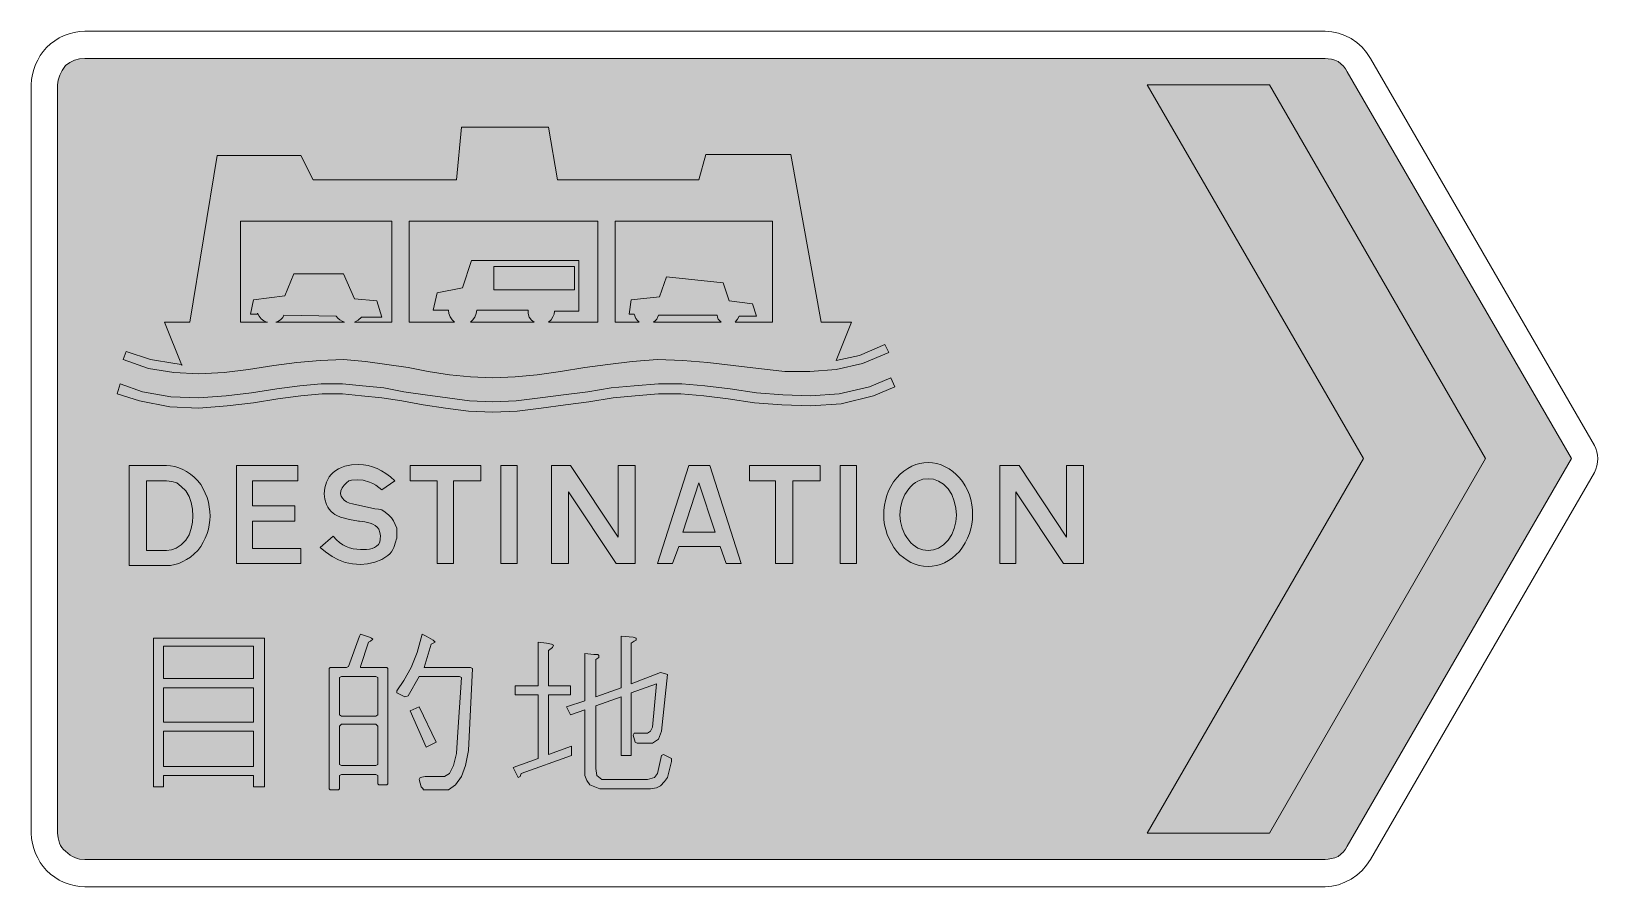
# Model space of a CAD drawing. Header units: metres. Extents: x 52 to 517, y 10 to 264.
import ezdxf

# ---------------------------------------------------------------- set-up
doc = ezdxf.new("R2010")
doc.units = ezdxf.units.M
for name, color, linetype, true_color in [('FILL_BLACK_000000', 7, 'Continuous', 0x000000), ('FILL_WHITE_FFFFFF', 7, 'Continuous', 0xffffff), ('STROKE_BLACK_000000', 7, 'Continuous', 0x000000), ('STROKE_WHITE_FFFFFF', 7, 'Continuous', 0xffffff)]:
    doc.layers.add(name, color=color, linetype=linetype, true_color=true_color)

msp = doc.modelspace()

# ---------------------------------------------------------------- hatches: boundary and pattern name
at = {"layer": 'FILL_BLACK_000000', "true_color": 0x000000}
h = msp.add_hatch(color=7, dxfattribs=at)
h.dxf.hatch_style = 1
h.paths.add_polyline_path([(436.05, 255.66), (437, 255.6), (438, 255.44), (439, 255.15), (439.95, 254.76), (441.52, 253.37), (442.14, 252.61), (442.65, 251.76), (509.25, 136.86), (442.65, 21.66), (442.14, 20.81), (441.52, 20.05), (439.95, 18.66), (439, 18.27), (438, 17.99), (437, 17.82), (436.05, 17.76), (67.65, 17.76), (66.04, 17.84), (65.33, 18.01), (64.65, 18.36), (63.97, 18.64), (63.3, 19.04), (61.95, 20.16), (61.33, 20.66), (60.82, 21.25), (60.43, 21.89), (60.15, 22.56), (59.74, 24.17), (59.55, 25.56), (59.55, 247.86), (59.71, 249.26), (60.19, 250.71), (60.94, 252.16), (61.95, 253.56), (63.18, 254.52), (64.57, 255.17), (66.08, 255.54), (67.65, 255.66), (436.05, 255.66)])
at = {"layer": 'FILL_WHITE_FFFFFF', "true_color": 0xffffff}
h = msp.add_hatch(color=7, dxfattribs=at)
h.dxf.hatch_style = 1
h.paths.add_polyline_path([(419.55, 25.56), (383.25, 25.56), (447.45, 136.86), (383.25, 247.86), (419.55, 247.86), (483.75, 136.86), (419.55, 25.56)])
h = msp.add_hatch(color=7, dxfattribs=at)
h.dxf.hatch_style = 1
h.paths.add_polyline_path([(208.05, 219.66), (250.05, 219.66), (252.15, 227.16), (277.35, 227.16), (286.35, 177.36), (295.35, 177.36), (290.85, 165.96), (297.75, 167.46), (305.25, 170.76), (306.45, 168.36), (298.65, 165.06), (290.85, 163.26), (283.05, 162.66), (275.55, 162.66), (267.75, 163.56), (260.25, 164.46), (252.75, 165.36), (245.25, 165.96), (237.75, 166.26), (230.25, 165.66), (223.05, 164.76), (216.15, 163.86), (208.95, 162.66), (202.05, 161.76), (195.45, 161.16), (188.85, 160.86), (182.25, 161.16), (175.95, 161.76), (169.65, 162.66), (163.65, 163.86), (157.35, 164.76), (151.05, 165.66), (144.45, 166.26), (137.55, 165.96), (130.65, 165.36), (123.75, 164.46), (116.25, 163.26), (109.05, 162.36), (101.55, 162.06), (94.05, 162.36), (86.55, 163.56), (79.05, 166.26), (79.95, 168.66), (87.15, 166.26), (94.35, 165.06), (96.32, 164.78), (91.35, 177.36), (98.85, 177.36), (106.95, 226.86), (131.85, 226.86), (135.45, 219.66), (178.05, 219.66), (179.55, 235.26), (205.35, 235.26), (208.05, 219.66)])
h.paths.add_polyline_path([(96.45, 164.46), (96.45, 164.76), (96.32, 164.78), (96.45, 164.46)], flags=16)
h.paths.add_polyline_path([(229.95, 183.96), (238.35, 184.86), (240.45, 190.86), (257.25, 189.06), (259.05, 183.66), (265.95, 182.76), (267.15, 179.16), (262.05, 179.16), (261.56, 178.26), (260.85, 177.36), (271.95, 177.36), (271.95, 207.36), (225.15, 207.36), (225.15, 177.36), (232.35, 177.36), (231.78, 177.86), (231.37, 178.45), (230.85, 179.76), (229.35, 179.76), (229.95, 183.96)], flags=16)
h.paths.add_polyline_path([(255.45, 179.46), (238.05, 179.46), (237.52, 178.3), (237.12, 177.81), (236.55, 177.36), (256.65, 177.36), (255.82, 178.3), (255.55, 178.84), (255.45, 179.46)], flags=16)
h.paths.add_polyline_path([(176.79, 178.09), (176.21, 178.94), (175.8, 179.89), (175.65, 180.96), (171.15, 180.96), (172.35, 186.06), (179.85, 187.56), (182.55, 195.66), (214.35, 195.66), (214.35, 180.66), (207.15, 180.66), (207.04, 179.76), (206.7, 178.9), (206.14, 178.09), (205.35, 177.36), (220.05, 177.36), (220.05, 207.36), (163.95, 207.36), (163.95, 177.36), (177.45, 177.36), (176.79, 178.09)], flags=16)
h.paths.add_polyline_path([(213.15, 186.96), (213.15, 193.86), (189.15, 193.86), (189.15, 186.96), (213.15, 186.96)], flags=16)
h.paths.add_polyline_path([(199.39, 179.91), (199.35, 180.96), (184.05, 180.96), (183.86, 179.91), (183.45, 178.86), (182.85, 178), (182.25, 177.36), (201.15, 177.36), (200.29, 178), (199.65, 178.86), (199.39, 179.91)], flags=16)
h.paths.add_polyline_path([(143.44, 178.04), (142.85, 178.54), (142.35, 179.16), (126.75, 179.46), (126.42, 178.79), (125.89, 178.19), (125.19, 177.69), (124.35, 177.36), (144.75, 177.36), (144.08, 177.64), (143.44, 178.04)], flags=16)
h.paths.add_polyline_path([(120.07, 178.37), (119.46, 179.17), (118.95, 180.06), (118.95, 179.76), (116.85, 179.76), (117.75, 183.96), (127.05, 185.16), (129.75, 191.76), (144.45, 191.76), (147.75, 184.26), (154.35, 183.66), (155.85, 178.86), (149.85, 178.86), (148.8, 178), (147.75, 177.36), (158.85, 177.36), (158.85, 207.36), (113.85, 207.36), (113.85, 177.36), (121.65, 177.36), (120.81, 177.74), (120.07, 178.37)], flags=16)
h = msp.add_hatch(color=7, dxfattribs=at)
h.dxf.hatch_style = 1
h.paths.add_polyline_path([(308.25, 158.16), (301.95, 155.46), (292.35, 153.06), (283.35, 152.46), (274.65, 152.76), (266.55, 153.36), (258.75, 154.56), (251.55, 155.46), (244.65, 156.06), (238.05, 156.06), (231.15, 155.46), (224.55, 154.86), (217.35, 153.66), (210.45, 152.76), (203.25, 151.86), (196.05, 150.96), (188.85, 150.66), (181.65, 150.96), (174.75, 151.86), (168.15, 152.76), (161.85, 153.96), (155.85, 154.86), (149.85, 155.46), (144.15, 156.06), (138.15, 156.06), (131.85, 155.46), (124.95, 154.56), (117.75, 153.36), (109.95, 152.46), (101.55, 151.86), (92.85, 152.16), (83.85, 153.96), (77.25, 156.06), (78.15, 159.06), (84.75, 156.66), (93.15, 155.16), (101.55, 154.86), (109.65, 155.46), (117.15, 156.36), (124.65, 157.56), (131.55, 158.46), (137.85, 159.06), (144.15, 159.06), (150.15, 158.46), (156.45, 157.86), (162.45, 156.66), (168.75, 155.76), (175.35, 154.86), (181.95, 153.96), (188.85, 153.66), (195.75, 153.96), (202.95, 154.86), (209.85, 155.76), (217.05, 156.66), (223.95, 157.86), (230.85, 158.46), (238.05, 159.06), (244.95, 159.06), (251.85, 158.46), (259.35, 157.56), (267.15, 156.36), (274.95, 155.76), (283.35, 155.46), (291.75, 156.06), (300.75, 158.16), (307.05, 160.86), (308.25, 158.16)])
h = msp.add_hatch(color=7, dxfattribs=at)
h.dxf.hatch_style = 1
h.paths.add_polyline_path([(142.36, 112.73), (143.31, 111.89), (144.28, 111.21), (145.27, 110.69), (146.3, 110.3), (147.36, 110.05), (148.44, 109.9), (149.55, 109.86), (151.33, 109.81), (152.17, 109.92), (152.96, 110.12), (153.68, 110.43), (154.32, 110.83), (154.85, 111.34), (155.25, 111.96), (155.41, 112.91), (155.44, 113.91), (155.29, 114.91), (154.95, 115.86), (154.45, 116.47), (153.85, 116.95), (153.17, 117.33), (152.44, 117.62), (150.86, 118.01), (149.25, 118.26), (148.95, 118.26), (146.25, 118.75), (143.55, 119.46), (142.5, 119.95), (141.95, 120.26), (141.45, 120.66), (140.82, 121.16), (140.27, 121.76), (139.8, 122.44), (139.42, 123.17), (138.92, 124.75), (138.75, 126.36), (138.92, 128.15), (139.42, 129.85), (140.27, 131.38), (140.82, 132.06), (141.45, 132.66), (142.18, 133.28), (143, 133.79), (143.9, 134.21), (144.86, 134.54), (146.89, 134.94), (148.95, 135.06), (150.39, 134.99), (151.78, 134.77), (153.13, 134.41), (154.46, 133.9), (155.78, 133.23), (157.09, 132.4), (158.41, 131.41), (159.75, 130.26), (155.85, 127.56), (155.02, 128.29), (154.13, 128.91), (153.2, 129.43), (152.25, 129.85), (150.37, 130.39), (148.65, 130.56), (146.89, 130.45), (146.08, 130.18), (145.35, 129.66), (144.69, 128.93), (144.11, 128.12), (143.7, 127.26), (143.55, 126.36), (143.83, 125.69), (144.22, 125.05), (144.73, 124.46), (145.35, 123.96), (146.25, 123.55), (147.15, 123.36), (153.75, 121.86), (154.91, 121.82), (155.85, 121.56), (156.9, 120.92), (157.95, 120.06), (158.75, 119.28), (159.37, 118.34), (160.35, 116.16), (160.35, 114.96), (160.35, 114.06), (160.35, 113.16), (160.09, 112.71), (160.05, 112.26), (159.45, 110.46), (159.17, 109.79), (158.77, 109.15), (158.27, 108.56), (157.65, 108.06), (156.81, 107.43), (155.88, 106.88), (153.82, 106.04), (151.66, 105.53), (149.55, 105.36), (147.18, 105.52), (145.01, 106), (143.01, 106.75), (141.15, 107.76), (139.12, 109.11), (137.55, 110.46), (141.45, 113.76), (142.36, 112.73)])
h = msp.add_hatch(color=7, dxfattribs=at)
h.dxf.hatch_style = 1
h.paths.add_polyline_path([(320.78, 135.34), (322.04, 134.95), (323.25, 134.42), (324.4, 133.77), (325.49, 133), (326.51, 132.13), (327.45, 131.16), (328.39, 129.99), (329.2, 128.75), (329.87, 127.44), (330.41, 126.06), (330.83, 124.63), (331.12, 123.14), (331.29, 121.62), (331.35, 120.06), (331.29, 118.7), (331.12, 117.32), (330.83, 115.93), (330.41, 114.55), (329.87, 113.18), (329.2, 111.83), (328.39, 110.52), (327.45, 109.26), (326.41, 108.21), (325.32, 107.29), (324.19, 106.52), (323.02, 105.89), (321.83, 105.39), (320.62, 105.04), (319.39, 104.83), (318.15, 104.76), (316.82, 104.84), (315.52, 105.08), (314.26, 105.47), (313.05, 106), (311.9, 106.65), (310.81, 107.42), (309.79, 108.29), (308.85, 109.26), (307.99, 110.43), (307.23, 111.66), (306.56, 112.97), (306, 114.32), (305.55, 115.72), (305.22, 117.15), (305.02, 118.6), (304.95, 120.06), (305.01, 121.52), (305.18, 122.98), (305.47, 124.42), (305.89, 125.84), (306.43, 127.23), (307.1, 128.58), (307.91, 129.9), (308.85, 131.16), (309.89, 132.21), (310.98, 133.13), (312.11, 133.9), (313.27, 134.54), (314.47, 135.03), (315.68, 135.38), (316.91, 135.59), (318.15, 135.66), (319.48, 135.58), (320.78, 135.34)])
h.paths.add_polyline_path([(315.07, 130.15), (314.36, 129.73), (313.68, 129.21), (313.04, 128.59), (312.45, 127.86), (311.27, 126.18), (310.42, 124.3), (309.92, 122.25), (309.75, 120.06), (309.92, 118.17), (310.42, 116.2), (311.27, 114.28), (311.82, 113.39), (312.45, 112.56), (313.04, 111.83), (313.68, 111.21), (314.36, 110.69), (315.07, 110.27), (316.58, 109.73), (318.15, 109.56), (319.72, 109.73), (321.26, 110.27), (322.75, 111.21), (324.15, 112.56), (325.16, 114.24), (325.91, 116.09), (326.39, 118.04), (326.55, 120.06), (326.39, 122.12), (325.91, 124.19), (325.16, 126.14), (324.15, 127.86), (322.75, 129.21), (321.26, 130.15), (319.72, 130.69), (318.15, 130.86), (316.58, 130.69), (315.07, 130.15)], flags=16)
h = msp.add_hatch(color=7, dxfattribs=at)
h.dxf.hatch_style = 1
h.paths.add_polyline_path([(93.12, 134.7), (94.35, 134.5), (95.58, 134.13), (96.75, 133.56), (97.87, 133), (99, 132.25), (100.12, 131.32), (101.25, 130.26), (102.09, 129.1), (102.82, 127.86), (103.44, 126.57), (103.95, 125.24), (104.34, 123.87), (104.62, 122.5), (104.79, 121.12), (104.85, 119.76), (104.79, 118.5), (104.62, 117.2), (104.34, 115.87), (103.95, 114.55), (103.44, 113.24), (102.82, 111.96), (102.09, 110.72), (101.25, 109.56), (100.12, 108.5), (99, 107.57), (97.87, 106.82), (96.75, 106.26), (95.58, 105.69), (94.35, 105.32), (93.12, 105.12), (91.95, 105.06), (80.85, 105.06), (80.85, 134.76), (91.95, 134.76), (93.12, 134.7)])
h.paths.add_polyline_path([(85.95, 109.56), (91.95, 109.56), (93.35, 109.73), (94.8, 110.27), (96.25, 111.21), (97.65, 112.56), (98.61, 114.23), (99.26, 116.05), (99.63, 117.92), (99.75, 119.76), (99.63, 121.78), (99.26, 123.74), (98.61, 125.58), (97.65, 127.26), (96.3, 128.57), (94.95, 129.66), (93.45, 130.07), (91.95, 130.26), (85.95, 130.26), (85.95, 109.56)], flags=16)
h = msp.add_hatch(color=7, dxfattribs=at)
h.dxf.hatch_style = 1
h.paths.add_polyline_path([(130.95, 134.76), (130.95, 130.26), (117.45, 130.26), (117.45, 122.76), (130.05, 122.76), (130.05, 118.26), (117.45, 118.26), (117.45, 110.16), (131.85, 110.16), (131.85, 105.66), (112.65, 105.66), (112.65, 134.76), (130.95, 134.76)])
h = msp.add_hatch(color=7, dxfattribs=at)
h.dxf.hatch_style = 1
h.paths.add_polyline_path([(172.35, 130.26), (164.25, 130.26), (164.25, 134.76), (185.25, 134.76), (185.25, 130.26), (177.15, 130.26), (177.15, 105.66), (172.35, 105.66), (172.35, 130.26)])
h = msp.add_hatch(color=7, dxfattribs=at)
h.dxf.hatch_style = 1
h.paths.add_polyline_path([(191.25, 134.76), (196.05, 134.76), (196.05, 105.66), (191.25, 105.66), (191.25, 134.76)])
h = msp.add_hatch(color=7, dxfattribs=at)
h.dxf.hatch_style = 1
h.paths.add_polyline_path([(206.25, 134.76), (211.95, 134.76), (226.05, 113.46), (226.05, 134.76), (231.15, 134.76), (231.15, 105.66), (225.45, 105.66), (211.35, 126.96), (211.35, 105.66), (206.25, 105.66), (206.25, 134.76)])
h = msp.add_hatch(color=7, dxfattribs=at)
h.dxf.hatch_style = 1
h.paths.add_polyline_path([(253.35, 134.76), (262.65, 105.66), (258.15, 105.66), (256.35, 110.76), (244.05, 110.76), (242.25, 105.66), (237.75, 105.66), (247.05, 134.76), (253.35, 134.76)])
h.paths.add_polyline_path([(254.85, 114.96), (250.05, 129.66), (245.25, 114.96), (254.85, 114.96)], flags=16)
h = msp.add_hatch(color=7, dxfattribs=at)
h.dxf.hatch_style = 1
h.paths.add_polyline_path([(272.85, 130.26), (265.05, 130.26), (265.05, 134.76), (286.05, 134.76), (286.05, 130.26), (277.95, 130.26), (277.95, 105.66), (272.85, 105.66), (272.85, 130.26)])
h = msp.add_hatch(color=7, dxfattribs=at)
h.dxf.hatch_style = 1
h.paths.add_polyline_path([(292.05, 134.76), (296.85, 134.76), (296.85, 105.66), (292.05, 105.66), (292.05, 134.76)])
h = msp.add_hatch(color=7, dxfattribs=at)
h.dxf.hatch_style = 1
h.paths.add_polyline_path([(339.45, 134.76), (345.15, 134.76), (359.25, 113.46), (359.25, 134.76), (364.35, 134.76), (364.35, 105.66), (358.35, 105.66), (344.25, 126.96), (344.25, 105.66), (339.45, 105.66), (339.45, 134.76)])
h = msp.add_hatch(color=7, dxfattribs=at)
h.dxf.hatch_style = 1
h.paths.add_polyline_path([(145.95, 75.06), (149.25, 84.06), (149.55, 84.66), (152.25, 83.76), (152.85, 83.46), (153.15, 83.16), (152.55, 82.56), (151.95, 82.26), (149.55, 75.06), (149.55, 74.76), (157.35, 74.76), (157.65, 74.46), (157.65, 40.26), (157.35, 39.96), (154.95, 39.96), (154.65, 40.26), (154.65, 42.66), (154.05, 42.96), (143.85, 42.96), (143.25, 42.66), (143.25, 38.76), (142.95, 38.46), (140.55, 38.46), (140.25, 38.76), (140.25, 74.46), (140.55, 74.76), (145.35, 74.76), (145.95, 75.06)])
h.paths.add_polyline_path([(143.85, 60.36), (154.05, 60.36), (154.65, 60.66), (154.65, 71.76), (154.05, 72.06), (143.85, 72.06), (143.25, 71.76), (143.25, 60.66), (143.85, 60.36)], flags=16)
h.paths.add_polyline_path([(154.65, 45.96), (154.65, 57.36), (154.05, 57.96), (143.85, 57.96), (143.25, 57.36), (143.25, 45.96), (143.85, 45.66), (154.05, 45.66), (154.65, 45.96)], flags=16)
h = msp.add_hatch(color=7, dxfattribs=at)
h.dxf.hatch_style = 1
h.paths.add_polyline_path([(181.65, 50.16), (180.75, 45.66), (179.55, 42.36), (177.75, 39.96), (175.65, 38.46), (168.45, 38.46), (168.15, 38.46), (168.15, 38.76), (167.55, 39.36), (166.95, 41.46), (167.25, 42.06), (168.75, 42.36), (174.45, 42.36), (175.95, 43.26), (177.15, 45.66), (178.05, 49.26), (178.35, 54.06), (179.55, 71.76), (178.95, 72.06), (166.95, 72.06), (163.65, 66.36), (162.75, 66.06), (162.15, 66.36), (160.35, 67.26), (160.35, 67.86), (162.45, 70.86), (164.55, 74.76), (166.35, 79.26), (167.85, 84.66), (169.05, 84.06), (171.15, 82.86), (171.45, 82.56), (171.75, 82.26), (171.15, 81.96), (170.55, 81.66), (168.45, 74.76), (182.25, 74.76), (182.85, 74.46), (181.65, 50.16)])
h = msp.add_hatch(color=7, dxfattribs=at)
h.dxf.hatch_style = 1
h.paths.add_polyline_path([(219.45, 44.76), (219.75, 42.66), (221.25, 41.46), (234.75, 41.46), (236.85, 42.06), (237.75, 43.26), (238.95, 48.66), (239.55, 48.96), (241.95, 47.76), (241.95, 46.86), (240.75, 42.06), (239.85, 40.86), (238.65, 39.66), (237.45, 39.06), (235.65, 38.76), (220.65, 38.76), (219.15, 39.36), (217.65, 39.96), (216.75, 41.16), (216.15, 42.66), (216.15, 62.16), (211.95, 60.66), (210.75, 63.06), (216.15, 64.86), (216.15, 78.96), (218.85, 78.66), (220.05, 78.66), (220.35, 78.36), (220.35, 77.76), (219.45, 77.16), (219.45, 66.06), (226.95, 68.76), (226.95, 84.06), (230.55, 83.76), (231.45, 83.46), (231.45, 82.86), (230.85, 82.56), (229.95, 81.96), (229.95, 69.96), (238.65, 73.26), (239.85, 72.96), (240.75, 72.66), (238.95, 55.86), (238.05, 53.46), (236.25, 52.26), (231.75, 52.26), (231.15, 52.56), (230.55, 54.66), (230.85, 55.26), (234.75, 55.26), (235.65, 55.86), (236.25, 57.06), (237.45, 69.96), (229.95, 67.26), (229.95, 48.66), (226.95, 48.66), (226.95, 66.06), (219.45, 63.36), (219.45, 44.76)])
h = msp.add_hatch(color=7, dxfattribs=at)
h.dxf.hatch_style = 1
h.paths.add_polyline_path([(91.05, 42.66), (91.05, 39.36), (88.05, 39.36), (88.05, 83.46), (121.05, 83.46), (121.05, 39.36), (117.75, 39.36), (117.75, 42.66), (91.05, 42.66)])
h.paths.add_polyline_path([(91.05, 71.46), (117.75, 71.46), (117.75, 81.06), (91.05, 81.06), (91.05, 71.46)], flags=16)
h.paths.add_polyline_path([(117.75, 68.76), (91.05, 68.76), (91.05, 58.56), (117.75, 58.56), (117.75, 68.76)], flags=16)
h.paths.add_polyline_path([(117.75, 45.36), (117.75, 55.86), (91.05, 55.86), (91.05, 45.36), (117.75, 45.36)], flags=16)
h = msp.add_hatch(color=7, dxfattribs=at)
h.dxf.hatch_style = 1
h.paths.add_polyline_path([(195.45, 66.66), (195.45, 69.36), (202.35, 69.36), (202.35, 82.26), (204.75, 81.96), (206.25, 81.66), (206.85, 81.36), (206.55, 80.76), (205.35, 79.86), (205.35, 69.36), (211.95, 69.36), (211.95, 66.66), (205.35, 66.66), (205.35, 48.96), (212.25, 51.36), (212.25, 48.66), (197.25, 43.26), (196.95, 42.36), (196.35, 42.06), (196.05, 42.66), (195.45, 43.86), (194.85, 45.06), (202.35, 47.76), (202.35, 66.66), (195.45, 66.66)])
h = msp.add_hatch(color=7, dxfattribs=at)
h.dxf.hatch_style = 1
h.paths.add_polyline_path([(166.95, 63.06), (172.05, 52.56), (169.05, 51.06), (164.25, 61.86), (166.95, 63.06)])

# ---------------------------------------------------------------- linework, layer by layer
at = {"layer": 'FILL_BLACK_000000', "lineweight": 0, "true_color": 0x000000}
msp.add_lwpolyline([(436.05, 255.66), (437, 255.6), (438, 255.44), (439, 255.15), (439.95, 254.76), (441.52, 253.37), (442.14, 252.61), (442.65, 251.76), (509.25, 136.86), (442.65, 21.66), (442.14, 20.81), (441.52, 20.05), (439.95, 18.66), (439, 18.27), (438, 17.99), (437, 17.82), (436.05, 17.76), (67.65, 17.76), (66.04, 17.84), (65.33, 18.01), (64.65, 18.36), (63.97, 18.64), (63.3, 19.04), (61.95, 20.16), (61.33, 20.66), (60.82, 21.25), (60.43, 21.89), (60.15, 22.56), (59.74, 24.17), (59.55, 25.56), (59.55, 247.86), (59.71, 249.26), (60.19, 250.71), (60.94, 252.16), (61.95, 253.56), (63.18, 254.52), (64.57, 255.17), (66.08, 255.54), (67.65, 255.66)], close=True, dxfattribs=at)
at = {"layer": 'FILL_WHITE_FFFFFF', "lineweight": 0, "true_color": 0x000000}
for points in [[(419.55, 25.56), (383.25, 25.56), (447.45, 136.86), (383.25, 247.86), (419.55, 247.86), (483.75, 136.86)], [(208.05, 219.66), (250.05, 219.66), (252.15, 227.16), (277.35, 227.16), (286.35, 177.36), (295.35, 177.36), (290.85, 165.96), (297.75, 167.46), (305.25, 170.76), (306.45, 168.36), (298.65, 165.06), (290.85, 163.26), (283.05, 162.66), (275.55, 162.66), (267.75, 163.56), (260.25, 164.46), (252.75, 165.36), (245.25, 165.96), (237.75, 166.26), (230.25, 165.66), (223.05, 164.76), (216.15, 163.86), (208.95, 162.66), (202.05, 161.76), (195.45, 161.16), (188.85, 160.86), (182.25, 161.16), (175.95, 161.76), (169.65, 162.66), (163.65, 163.86), (157.35, 164.76), (151.05, 165.66), (144.45, 166.26), (137.55, 165.96), (130.65, 165.36), (123.75, 164.46), (116.25, 163.26), (109.05, 162.36), (101.55, 162.06), (94.05, 162.36), (86.55, 163.56), (79.05, 166.26), (79.95, 168.66), (87.15, 166.26), (94.35, 165.06), (96.32, 164.78), (91.35, 177.36), (98.85, 177.36), (106.95, 226.86), (131.85, 226.86), (135.45, 219.66), (178.05, 219.66), (179.55, 235.26), (205.35, 235.26)], [(120.07, 178.37), (119.46, 179.17), (118.95, 180.06), (118.95, 179.76), (116.85, 179.76), (117.75, 183.96), (127.05, 185.16), (129.75, 191.76), (144.45, 191.76), (147.75, 184.26), (154.35, 183.66), (155.85, 178.86), (149.85, 178.86), (148.8, 178), (147.75, 177.36), (158.85, 177.36), (158.85, 207.36), (113.85, 207.36), (113.85, 177.36), (121.65, 177.36), (120.81, 177.74)], [(176.79, 178.09), (176.21, 178.94), (175.8, 179.89), (175.65, 180.96), (171.15, 180.96), (172.35, 186.06), (179.85, 187.56), (182.55, 195.66), (214.35, 195.66), (214.35, 180.66), (207.15, 180.66), (207.04, 179.76), (206.7, 178.9), (206.14, 178.09), (205.35, 177.36), (220.05, 177.36), (220.05, 207.36), (163.95, 207.36), (163.95, 177.36), (177.45, 177.36)], [(229.95, 183.96), (238.35, 184.86), (240.45, 190.86), (257.25, 189.06), (259.05, 183.66), (265.95, 182.76), (267.15, 179.16), (262.05, 179.16), (261.56, 178.26), (260.85, 177.36), (271.95, 177.36), (271.95, 207.36), (225.15, 207.36), (225.15, 177.36), (232.35, 177.36), (231.78, 177.86), (231.37, 178.45), (230.85, 179.76), (229.35, 179.76)], [(213.15, 186.96), (213.15, 193.86), (189.15, 193.86), (189.15, 186.96)], [(143.44, 178.04), (142.85, 178.54), (142.35, 179.16), (126.75, 179.46), (126.42, 178.79), (125.89, 178.19), (125.19, 177.69), (124.35, 177.36), (144.75, 177.36), (144.08, 177.64)], [(199.39, 179.91), (199.35, 180.96), (184.05, 180.96), (183.86, 179.91), (183.45, 178.86), (182.85, 178), (182.25, 177.36), (201.15, 177.36), (200.29, 178), (199.65, 178.86)], [(255.45, 179.46), (238.05, 179.46), (237.52, 178.3), (237.12, 177.81), (236.55, 177.36), (256.65, 177.36), (255.82, 178.3), (255.55, 178.84)], [(96.45, 164.46), (96.45, 164.76), (96.32, 164.78)]]:
    msp.add_lwpolyline(points, close=True, dxfattribs=at)
at = {"layer": 'FILL_WHITE_FFFFFF', "lineweight": 0, "true_color": 0xffffff}
for points in [[(308.25, 158.16), (301.95, 155.46), (292.35, 153.06), (283.35, 152.46), (274.65, 152.76), (266.55, 153.36), (258.75, 154.56), (251.55, 155.46), (244.65, 156.06), (238.05, 156.06), (231.15, 155.46), (224.55, 154.86), (217.35, 153.66), (210.45, 152.76), (203.25, 151.86), (196.05, 150.96), (188.85, 150.66), (181.65, 150.96), (174.75, 151.86), (168.15, 152.76), (161.85, 153.96), (155.85, 154.86), (149.85, 155.46), (144.15, 156.06), (138.15, 156.06), (131.85, 155.46), (124.95, 154.56), (117.75, 153.36), (109.95, 152.46), (101.55, 151.86), (92.85, 152.16), (83.85, 153.96), (77.25, 156.06), (78.15, 159.06), (84.75, 156.66), (93.15, 155.16), (101.55, 154.86), (109.65, 155.46), (117.15, 156.36), (124.65, 157.56), (131.55, 158.46), (137.85, 159.06), (144.15, 159.06), (150.15, 158.46), (156.45, 157.86), (162.45, 156.66), (168.75, 155.76), (175.35, 154.86), (181.95, 153.96), (188.85, 153.66), (195.75, 153.96), (202.95, 154.86), (209.85, 155.76), (217.05, 156.66), (223.95, 157.86), (230.85, 158.46), (238.05, 159.06), (244.95, 159.06), (251.85, 158.46), (259.35, 157.56), (267.15, 156.36), (274.95, 155.76), (283.35, 155.46), (291.75, 156.06), (300.75, 158.16), (307.05, 160.86)], [(142.36, 112.73), (143.31, 111.89), (144.28, 111.21), (145.27, 110.69), (146.3, 110.3), (147.36, 110.05), (148.44, 109.9), (149.55, 109.86), (151.33, 109.81), (152.17, 109.92), (152.96, 110.12), (153.68, 110.43), (154.32, 110.83), (154.85, 111.34), (155.25, 111.96), (155.41, 112.91), (155.44, 113.91), (155.29, 114.91), (154.95, 115.86), (154.45, 116.47), (153.85, 116.95), (153.17, 117.33), (152.44, 117.62), (150.86, 118.01), (149.25, 118.26), (148.95, 118.26), (146.25, 118.75), (143.55, 119.46), (142.5, 119.95), (141.95, 120.26), (141.45, 120.66), (140.82, 121.16), (140.27, 121.76), (139.8, 122.44), (139.42, 123.17), (138.92, 124.75), (138.75, 126.36), (138.92, 128.15), (139.42, 129.85), (140.27, 131.38), (140.82, 132.06), (141.45, 132.66), (142.18, 133.28), (143, 133.79), (143.9, 134.21), (144.86, 134.54), (146.89, 134.94), (148.95, 135.06), (150.39, 134.99), (151.78, 134.77), (153.13, 134.41), (154.46, 133.9), (155.78, 133.23), (157.09, 132.4), (158.41, 131.41), (159.75, 130.26), (155.85, 127.56), (155.02, 128.29), (154.13, 128.91), (153.2, 129.43), (152.25, 129.85), (150.37, 130.39), (148.65, 130.56), (146.89, 130.45), (146.08, 130.18), (145.35, 129.66), (144.69, 128.93), (144.11, 128.12), (143.7, 127.26), (143.55, 126.36), (143.83, 125.69), (144.22, 125.05), (144.73, 124.46), (145.35, 123.96), (146.25, 123.55), (147.15, 123.36), (153.75, 121.86), (154.91, 121.82), (155.85, 121.56), (156.9, 120.92), (157.95, 120.06), (158.75, 119.28), (159.37, 118.34), (160.35, 116.16), (160.35, 114.96), (160.35, 114.06), (160.35, 113.16), (160.09, 112.71), (160.05, 112.26), (159.45, 110.46), (159.17, 109.79), (158.77, 109.15), (158.27, 108.56), (157.65, 108.06), (156.81, 107.43), (155.88, 106.88), (153.82, 106.04), (151.66, 105.53), (149.55, 105.36), (147.18, 105.52), (145.01, 106), (143.01, 106.75), (141.15, 107.76), (139.12, 109.11), (137.55, 110.46), (141.45, 113.76)], [(320.78, 135.34), (322.04, 134.95), (323.25, 134.42), (324.4, 133.77), (325.49, 133), (326.51, 132.13), (327.45, 131.16), (328.39, 129.99), (329.2, 128.75), (329.87, 127.44), (330.41, 126.06), (330.83, 124.63), (331.12, 123.14), (331.29, 121.62), (331.35, 120.06), (331.29, 118.7), (331.12, 117.32), (330.83, 115.93), (330.41, 114.55), (329.87, 113.18), (329.2, 111.83), (328.39, 110.52), (327.45, 109.26), (326.41, 108.21), (325.32, 107.29), (324.19, 106.52), (323.02, 105.89), (321.83, 105.39), (320.62, 105.04), (319.39, 104.83), (318.15, 104.76), (316.82, 104.84), (315.52, 105.08), (314.26, 105.47), (313.05, 106), (311.9, 106.65), (310.81, 107.42), (309.79, 108.29), (308.85, 109.26), (307.99, 110.43), (307.23, 111.66), (306.56, 112.97), (306, 114.32), (305.55, 115.72), (305.22, 117.15), (305.02, 118.6), (304.95, 120.06), (305.01, 121.52), (305.18, 122.98), (305.47, 124.42), (305.89, 125.84), (306.43, 127.23), (307.1, 128.58), (307.91, 129.9), (308.85, 131.16), (309.89, 132.21), (310.98, 133.13), (312.11, 133.9), (313.27, 134.54), (314.47, 135.03), (315.68, 135.38), (316.91, 135.59), (318.15, 135.66), (319.48, 135.58)], [(93.12, 134.7), (94.35, 134.5), (95.58, 134.13), (96.75, 133.56), (97.87, 133), (99, 132.25), (100.12, 131.32), (101.25, 130.26), (102.09, 129.1), (102.82, 127.86), (103.44, 126.57), (103.95, 125.24), (104.34, 123.87), (104.62, 122.5), (104.79, 121.12), (104.85, 119.76), (104.79, 118.5), (104.62, 117.2), (104.34, 115.87), (103.95, 114.55), (103.44, 113.24), (102.82, 111.96), (102.09, 110.72), (101.25, 109.56), (100.12, 108.5), (99, 107.57), (97.87, 106.82), (96.75, 106.26), (95.58, 105.69), (94.35, 105.32), (93.12, 105.12), (91.95, 105.06), (80.85, 105.06), (80.85, 134.76), (91.95, 134.76)], [(130.95, 134.76), (130.95, 130.26), (117.45, 130.26), (117.45, 122.76), (130.05, 122.76), (130.05, 118.26), (117.45, 118.26), (117.45, 110.16), (131.85, 110.16), (131.85, 105.66), (112.65, 105.66), (112.65, 134.76)], [(172.35, 130.26), (164.25, 130.26), (164.25, 134.76), (185.25, 134.76), (185.25, 130.26), (177.15, 130.26), (177.15, 105.66), (172.35, 105.66)], [(191.25, 134.76), (196.05, 134.76), (196.05, 105.66), (191.25, 105.66)], [(206.25, 134.76), (211.95, 134.76), (226.05, 113.46), (226.05, 134.76), (231.15, 134.76), (231.15, 105.66), (225.45, 105.66), (211.35, 126.96), (211.35, 105.66), (206.25, 105.66)], [(253.35, 134.76), (262.65, 105.66), (258.15, 105.66), (256.35, 110.76), (244.05, 110.76), (242.25, 105.66), (237.75, 105.66), (247.05, 134.76)], [(272.85, 130.26), (265.05, 130.26), (265.05, 134.76), (286.05, 134.76), (286.05, 130.26), (277.95, 130.26), (277.95, 105.66), (272.85, 105.66)], [(292.05, 134.76), (296.85, 134.76), (296.85, 105.66), (292.05, 105.66)], [(315.07, 130.15), (314.36, 129.73), (313.68, 129.21), (313.04, 128.59), (312.45, 127.86), (311.27, 126.18), (310.42, 124.3), (309.92, 122.25), (309.75, 120.06), (309.92, 118.17), (310.42, 116.2), (311.27, 114.28), (311.82, 113.39), (312.45, 112.56), (313.04, 111.83), (313.68, 111.21), (314.36, 110.69), (315.07, 110.27), (316.58, 109.73), (318.15, 109.56), (319.72, 109.73), (321.26, 110.27), (322.75, 111.21), (324.15, 112.56), (325.16, 114.24), (325.91, 116.09), (326.39, 118.04), (326.55, 120.06), (326.39, 122.12), (325.91, 124.19), (325.16, 126.14), (324.15, 127.86), (322.75, 129.21), (321.26, 130.15), (319.72, 130.69), (318.15, 130.86), (316.58, 130.69)], [(339.45, 134.76), (345.15, 134.76), (359.25, 113.46), (359.25, 134.76), (364.35, 134.76), (364.35, 105.66), (358.35, 105.66), (344.25, 126.96), (344.25, 105.66), (339.45, 105.66)], [(85.95, 109.56), (91.95, 109.56), (93.35, 109.73), (94.8, 110.27), (96.25, 111.21), (97.65, 112.56), (98.61, 114.23), (99.26, 116.05), (99.63, 117.92), (99.75, 119.76), (99.63, 121.78), (99.26, 123.74), (98.61, 125.58), (97.65, 127.26), (96.3, 128.57), (94.95, 129.66), (93.45, 130.07), (91.95, 130.26), (85.95, 130.26)], [(254.85, 114.96), (250.05, 129.66), (245.25, 114.96)], [(145.95, 75.06), (149.25, 84.06), (149.55, 84.66), (152.25, 83.76), (152.85, 83.46), (153.15, 83.16), (152.55, 82.56), (151.95, 82.26), (149.55, 75.06), (149.55, 74.76), (157.35, 74.76), (157.65, 74.46), (157.65, 40.26), (157.35, 39.96), (154.95, 39.96), (154.65, 40.26), (154.65, 42.66), (154.05, 42.96), (143.85, 42.96), (143.25, 42.66), (143.25, 38.76), (142.95, 38.46), (140.55, 38.46), (140.25, 38.76), (140.25, 74.46), (140.55, 74.76), (145.35, 74.76)], [(181.65, 50.16), (180.75, 45.66), (179.55, 42.36), (177.75, 39.96), (175.65, 38.46), (168.45, 38.46), (168.15, 38.46), (168.15, 38.76), (167.55, 39.36), (166.95, 41.46), (167.25, 42.06), (168.75, 42.36), (174.45, 42.36), (175.95, 43.26), (177.15, 45.66), (178.05, 49.26), (178.35, 54.06), (179.55, 71.76), (178.95, 72.06), (166.95, 72.06), (163.65, 66.36), (162.75, 66.06), (162.15, 66.36), (160.35, 67.26), (160.35, 67.86), (162.45, 70.86), (164.55, 74.76), (166.35, 79.26), (167.85, 84.66), (169.05, 84.06), (171.15, 82.86), (171.45, 82.56), (171.75, 82.26), (171.15, 81.96), (170.55, 81.66), (168.45, 74.76), (182.25, 74.76), (182.85, 74.46)], [(219.45, 44.76), (219.75, 42.66), (221.25, 41.46), (234.75, 41.46), (236.85, 42.06), (237.75, 43.26), (238.95, 48.66), (239.55, 48.96), (241.95, 47.76), (241.95, 46.86), (240.75, 42.06), (239.85, 40.86), (238.65, 39.66), (237.45, 39.06), (235.65, 38.76), (220.65, 38.76), (219.15, 39.36), (217.65, 39.96), (216.75, 41.16), (216.15, 42.66), (216.15, 62.16), (211.95, 60.66), (210.75, 63.06), (216.15, 64.86), (216.15, 78.96), (218.85, 78.66), (220.05, 78.66), (220.35, 78.36), (220.35, 77.76), (219.45, 77.16), (219.45, 66.06), (226.95, 68.76), (226.95, 84.06), (230.55, 83.76), (231.45, 83.46), (231.45, 82.86), (230.85, 82.56), (229.95, 81.96), (229.95, 69.96), (238.65, 73.26), (239.85, 72.96), (240.75, 72.66), (238.95, 55.86), (238.05, 53.46), (236.25, 52.26), (231.75, 52.26), (231.15, 52.56), (230.55, 54.66), (230.85, 55.26), (234.75, 55.26), (235.65, 55.86), (236.25, 57.06), (237.45, 69.96), (229.95, 67.26), (229.95, 48.66), (226.95, 48.66), (226.95, 66.06), (219.45, 63.36)], [(91.05, 42.66), (91.05, 39.36), (88.05, 39.36), (88.05, 83.46), (121.05, 83.46), (121.05, 39.36), (117.75, 39.36), (117.75, 42.66)], [(91.05, 71.46), (117.75, 71.46), (117.75, 81.06), (91.05, 81.06)], [(195.45, 66.66), (195.45, 69.36), (202.35, 69.36), (202.35, 82.26), (204.75, 81.96), (206.25, 81.66), (206.85, 81.36), (206.55, 80.76), (205.35, 79.86), (205.35, 69.36), (211.95, 69.36), (211.95, 66.66), (205.35, 66.66), (205.35, 48.96), (212.25, 51.36), (212.25, 48.66), (197.25, 43.26), (196.95, 42.36), (196.35, 42.06), (196.05, 42.66), (195.45, 43.86), (194.85, 45.06), (202.35, 47.76), (202.35, 66.66)], [(143.85, 60.36), (154.05, 60.36), (154.65, 60.66), (154.65, 71.76), (154.05, 72.06), (143.85, 72.06), (143.25, 71.76), (143.25, 60.66)], [(117.75, 68.76), (91.05, 68.76), (91.05, 58.56), (117.75, 58.56)], [(166.95, 63.06), (172.05, 52.56), (169.05, 51.06), (164.25, 61.86)], [(117.75, 45.36), (117.75, 55.86), (91.05, 55.86), (91.05, 45.36)], [(154.65, 45.96), (154.65, 57.36), (154.05, 57.96), (143.85, 57.96), (143.25, 57.36), (143.25, 45.96), (143.85, 45.66), (154.05, 45.66)]]:
    msp.add_lwpolyline(points, close=True, dxfattribs=at)
at = {"layer": 'STROKE_BLACK_000000', "lineweight": 0, "true_color": 0x000000}
msp.add_lwpolyline([(449.55, 255.66), (516.15, 140.76), (516.54375, 139.833633), (516.825, 138.861562), (516.99375, 137.854336), (517.05, 136.8225), (516.99375, 135.776602), (516.825, 134.727187), (516.54375, 133.684805), (516.15, 132.66), (449.55, 17.76), (448.416211, 16.033828), (447.060937, 14.469375), (445.51582, 13.087734), (443.8125, 11.91), (441.982617, 10.957266), (440.057812, 10.250625), (438.069727, 9.811172), (436.05, 9.66), (67.65, 9.66), (66.077344, 9.743203), (64.51875, 9.988125), (62.988281, 10.387734), (61.5, 10.935), (60.067969, 11.622891), (58.70625, 12.444375), (57.428906, 13.392422), (56.25, 14.46), (55.281445, 15.626016), (54.407812, 16.869375), (53.639648, 18.183047), (52.9875, 19.56), (52.461914, 20.993203), (52.073437, 22.475625), (51.832617, 24.000234), (51.75, 25.56), (51.75, 247.86), (51.832617, 249.419766), (52.073437, 250.944375), (52.461914, 252.426797), (52.9875, 253.86), (53.639648, 255.236953), (54.407812, 256.550625), (55.281445, 257.793984), (56.25, 258.96), (57.428906, 260.027578), (58.70625, 260.975625), (60.067969, 261.797109), (61.5, 262.485), (62.988281, 263.032266), (64.51875, 263.431875), (66.077344, 263.676797), (67.65, 263.76), (436.05, 263.76), (438.069727, 263.621133), (440.057812, 263.211562), (441.982617, 262.541836), (443.8125, 261.6225), (445.51582, 260.464102), (447.060937, 259.077187), (448.416211, 257.472305), (449.55, 255.66)], dxfattribs=at)
at = {"layer": 'STROKE_WHITE_FFFFFF', "lineweight": 0, "true_color": 0xffffff}
for points in [[(121.65, 177.36), (121.95, 177.36)], [(147.75, 177.36), (148.05, 177.36)]]:
    msp.add_lwpolyline(points, dxfattribs=at)

doc.saveas('drawing.dxf')
